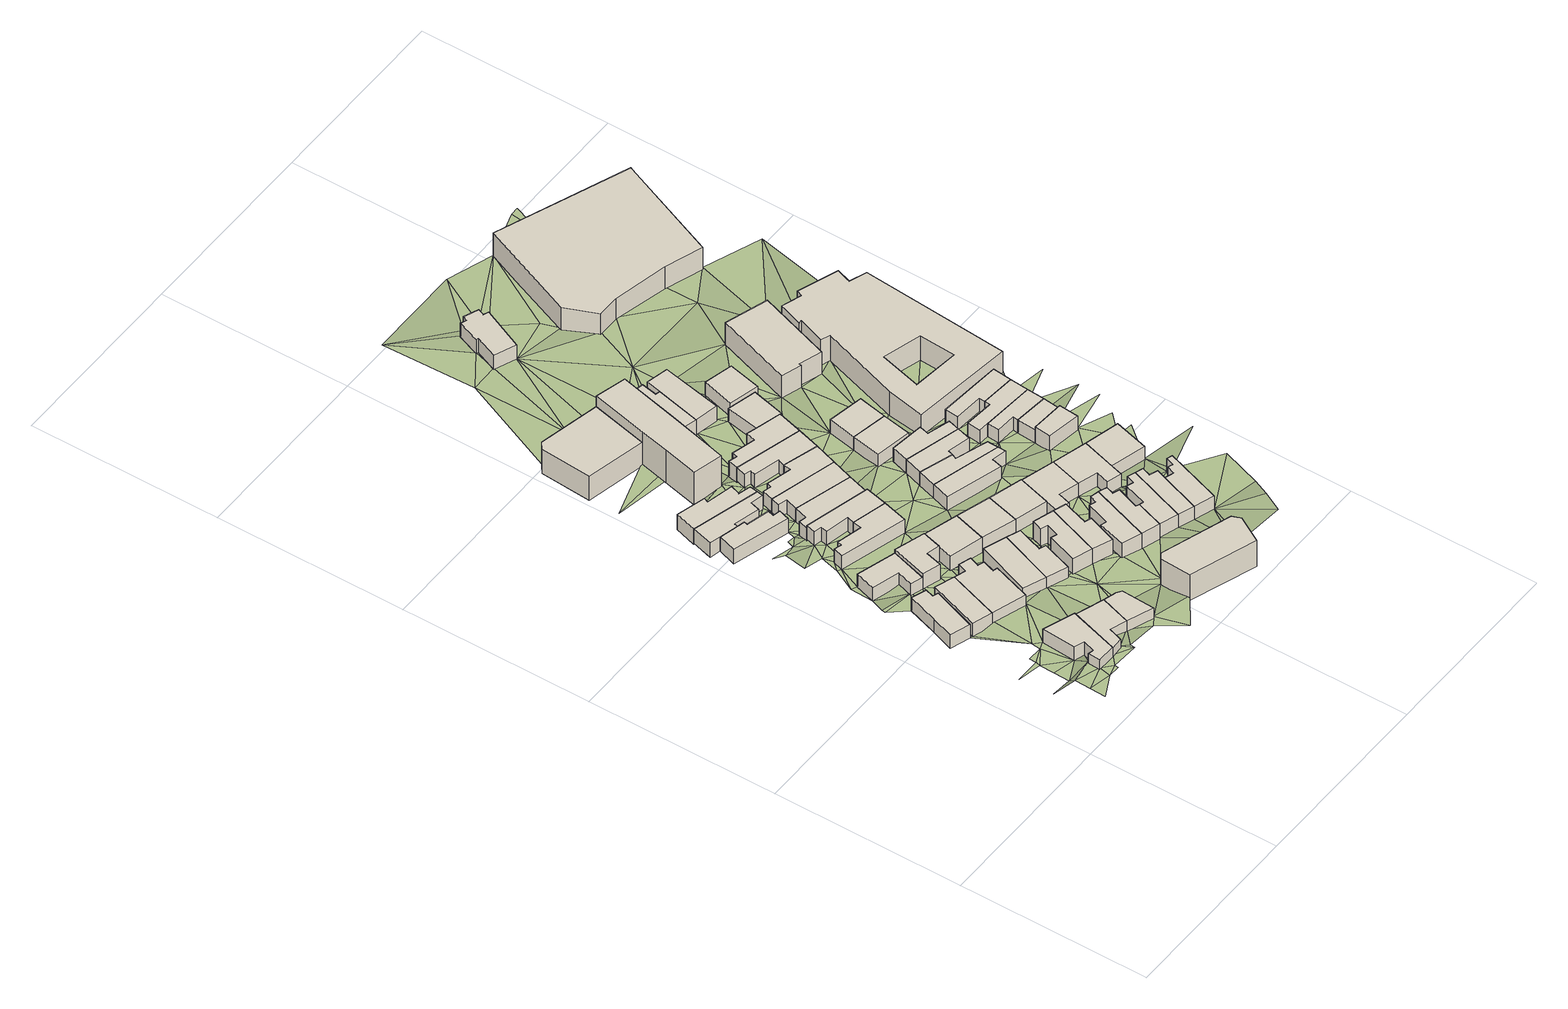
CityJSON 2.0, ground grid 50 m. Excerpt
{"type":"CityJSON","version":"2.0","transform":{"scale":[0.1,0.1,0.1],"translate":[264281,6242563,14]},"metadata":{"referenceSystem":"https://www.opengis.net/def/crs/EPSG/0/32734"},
"CityObjects":{
"building1":{"type":"Building","attributes":{"address":"Cape Town","building":"house","building:levels":"1","footprint":{"type":"Polygon"},"plus_code":"CHXJX6XC+X2X","ground_height":19.54,"building_height":4.1,"roof_height":23.64},"geometry":[{"type":"Solid","lod":"1","boundaries":[[[[0,1,2,3]],[[1,4,5,2]],[[4,6,7,5]],[[6,8,9,7]],[[8,10,11,9]],[[10,12,13,11]],[[12,0,3,13]],[[3,2,5,7,9,11,13]],[[12,10,8,6,4,1,0]]]]}]},
"building2":{"type":"Building","attributes":{"address":"12 Dundonald Street Woodstock Cape Town","building":"house","building:levels":"1","footprint":{"type":"Polygon"},"plus_code":"CJX3XXXH+XGX","ground_height":21.05,"building_height":4.1,"roof_height":25.15},"geometry":[{"type":"Solid","lod":"1","boundaries":[[[[14,15,16,17,18,19]],[[15,20,21,17,16]],[[20,22,23,21]],[[22,24,25,23]],[[24,26,27,25]],[[26,28,29,27]],[[28,30,31,29]],[[30,14,19,18,31]],[[18,17,21,23,25,27,29,31]],[[30,28,26,24,22,20,15,14]]]]}]},
"building3":{"type":"Building","attributes":{"address":"Cape Town","building":"house","building:levels":"1","footprint":{"type":"Polygon"},"plus_code":"CHXVX7X3+X2X","ground_height":19.54,"building_height":4.1,"roof_height":23.64},"geometry":[{"type":"Solid","lod":"1","boundaries":[[[[32,33,34,35]],[[33,36,37,34]],[[36,38,39,37]],[[38,32,35,39]],[[35,34,37,39]],[[38,36,33,32]]]]}]},
"building4":{"type":"Building","attributes":{"address":"14 Dundonald Street Woodstock Cape Town","building":"house","building:levels":"1","footprint":{"type":"Polygon"},"plus_code":"CJXFX3X9+XFW","ground_height":20.57,"building_height":4.1,"roof_height":24.67},"geometry":[{"type":"Solid","lod":"1","boundaries":[[[[40,41,19,16]],[[41,42,43,19]],[[42,44,45,43]],[[44,46,47,45]],[[46,48,49,47]],[[48,40,16,49]],[[16,19,43,45,47,49]],[[48,46,44,42,41,40]]]]}]},
"building5":{"type":"Building","attributes":{"address":"15 Carey Street Woodstock Cape Town","building":"house","building:levels":"1","footprint":{"type":"Polygon"},"plus_code":"CHXRXXX3+XQX","ground_height":18.37,"building_height":4.1,"roof_height":22.47},"geometry":[{"type":"Solid","lod":"1","boundaries":[[[[50,51,52,53]],[[51,54,55,52]],[[54,56,57,55]],[[56,58,59,57]],[[58,60,61,59]],[[60,50,53,61]],[[53,52,55,57,59,61]],[[60,58,56,54,51,50]]]]}]},
"building6":{"type":"Building","attributes":{"address":"Cape Town","building":"house","building:levels":"1","footprint":{"type":"Polygon"},"plus_code":"CJX5XJXW+XRR","ground_height":19.54,"building_height":4.1,"roof_height":23.64},"geometry":[{"type":"Solid","lod":"1","boundaries":[[[[62,63,35,34]],[[63,64,65,35]],[[64,66,67,65]],[[66,68,69,67]],[[68,70,71,69]],[[70,72,73,71]],[[72,74,75,73]],[[74,76,77,75]],[[76,78,79,77]],[[78,62,34,79]],[[34,35,65,67,69,71,73,75,77,79]],[[78,76,74,72,70,68,66,64,63,62]]]]}]},
"building7":{"type":"Building","attributes":{"address":"16 Dundonald Street Woodstock Cape Town","building":"house","building:levels":"1","footprint":{"type":"Polygon"},"plus_code":"CJXQXJXP+XGX","ground_height":20.57,"building_height":4.1,"roof_height":24.67},"geometry":[{"type":"Solid","lod":"1","boundaries":[[[[48,46,47,49]],[[46,80,81,47]],[[80,82,83,81]],[[82,84,85,83]],[[84,48,49,85]],[[49,47,81,83,85]],[[84,82,80,46,48]]]]}]},
"building8":{"type":"Building","attributes":{"address":"7 Mountain Road Woodstock Cape Town","building":"house","building:levels":"1","footprint":{"type":"Polygon"},"plus_code":"CHXFXRX2+XVX","ground_height":17.47,"building_height":4.1,"roof_height":21.57},"geometry":[{"type":"Solid","lod":"1","boundaries":[[[[86,87,88,89]],[[87,90,91,88]],[[90,92,93,91]],[[92,94,95,93]],[[94,96,97,95]],[[96,98,99,97]],[[98,100,101,99]],[[100,102,103,101]],[[102,86,89,103]],[[89,88,91,93,95,97,99,101,103]],[[102,100,98,96,94,92,90,87,86]]]]}]},
"building9":{"type":"Building","attributes":{"address":"5 Mountain Road Woodstock Cape Town","building":"house","building:levels":"1","footprint":{"type":"Polygon"},"plus_code":"CHX8XXXF+XXR","ground_height":17.47,"building_height":4.1,"roof_height":21.57},"geometry":[{"type":"Solid","lod":"1","boundaries":[[[[100,104,105,101]],[[104,106,107,105]],[[106,108,109,107]],[[108,110,111,109]],[[110,112,113,111]],[[112,114,115,113]],[[114,116,117,115]],[[116,102,103,117]],[[102,100,101,103]],[[101,105,107,109,111,113,115,117,103]],[[102,116,114,112,110,108,106,104,100]]]]}]},
"building10":{"type":"Building","attributes":{"address":"13 Carey Street Woodstock Cape Town","building":"house","building:levels":"1","footprint":{"type":"Polygon"},"plus_code":"CJX6XCXR+XGV","ground_height":19.54,"building_height":4.1,"roof_height":23.64},"geometry":[{"type":"Solid","lod":"1","boundaries":[[[[118,119,120,121,122,123]],[[119,124,61,125,121,120]],[[124,126,127,128,125,61]],[[126,129,130,128,127]],[[129,131,132,130]],[[131,118,123,122,132]],[[122,121,125,128,130,132]],[[131,129,126,124,119,118]]]]}]},
"building11":{"type":"Building","attributes":{"address":"3 Mountain Road Woodstock Cape Town","building":"house","building:levels":"1","footprint":{"type":"Polygon"},"plus_code":"CHXGXQX4+X2V","ground_height":17.47,"building_height":4.1,"roof_height":21.57},"geometry":[{"type":"Solid","lod":"1","boundaries":[[[[133,134,113,115]],[[134,135,136,113]],[[135,137,138,136]],[[137,139,140,138]],[[139,141,142,140]],[[141,143,144,142]],[[143,145,146,144]],[[145,133,115,146]],[[115,113,136,138,140,142,144,146]],[[145,143,141,139,137,135,134,133]]]]}]},
"building12":{"type":"Building","attributes":{"address":"18 Rhodesia Square Woodstock Cape Town","building":"house","building:levels":"1","footprint":{"type":"Polygon"},"plus_code":"CJX9X7X7+XMR","ground_height":18.37,"building_height":4.1,"roof_height":22.47},"geometry":[{"type":"Solid","lod":"1","boundaries":[[[[147,148,149,150]],[[148,151,152,149]],[[151,153,154,152]],[[153,155,156,154]],[[155,157,158,156]],[[157,159,160,158]],[[159,161,162,160]],[[161,147,150,162]],[[150,149,152,154,156,158,160,162]],[[161,159,157,155,153,151,148,147]]]]}]},
"building13":{"type":"Building","attributes":{"address":"Dundonald Street Woodstock Cape Town","building":"house","building:levels":"1","footprint":{"type":"Polygon"},"plus_code":"CJXMX9X6+XXR","ground_height":19.34,"building_height":4.1,"roof_height":23.44},"geometry":[{"type":"Solid","lod":"1","boundaries":[[[[163,164,165,166]],[[164,167,168,165]],[[167,169,170,168]],[[169,163,166,170]],[[166,165,168,170]],[[169,167,164,163]]]]}]},
"building14":{"type":"Building","attributes":{"address":"11 Carey Street Woodstock Cape Town","building":"house","building:levels":"1","footprint":{"type":"Polygon"},"plus_code":"CJXJX4XW+X3W","ground_height":19.34,"building_height":4.1,"roof_height":23.44},"geometry":[{"type":"Solid","lod":"1","boundaries":[[[[171,118,123,172]],[[118,131,173,123]],[[131,174,175,173]],[[174,176,177,175]],[[176,171,172,177]],[[172,123,173,175,177]],[[176,174,131,118,171]]]]}]},
"building15":{"type":"Building","attributes":{"address":"16 Rhodesia Square Woodstock Cape Town","building":"house","building:levels":"1","footprint":{"type":"Polygon"},"plus_code":"CJX9XQXG+XWW","ground_height":18.37,"building_height":4.1,"roof_height":22.47},"geometry":[{"type":"Solid","lod":"1","boundaries":[[[[178,179,180,181,182,183]],[[179,184,185,181,180]],[[184,186,187,185]],[[186,188,189,187]],[[188,190,191,189]],[[190,148,149,191]],[[148,147,150,149]],[[147,178,183,182,150]],[[182,181,185,187,189,191,149,150]],[[147,148,190,188,186,184,179,178]]]]}]},
"building16":{"type":"Building","attributes":{"address":"Dundonald Street Woodstock Cape Town","building":"house","building:levels":"1","footprint":{"type":"Polygon"},"plus_code":"CJXWXCX9+XMR","ground_height":19.34,"building_height":4.1,"roof_height":23.44},"geometry":[{"type":"Solid","lod":"1","boundaries":[[[[169,192,193,170]],[[192,194,195,193]],[[194,196,197,195]],[[196,198,199,197]],[[198,163,166,199]],[[163,169,170,166]],[[170,193,195,197,199,166]],[[163,198,196,194,192,169]]]]}]},
"building17":{"type":"Building","attributes":{"address":"14 Rhodesia Square Woodstock Cape Town","building":"house","building:levels":"1","footprint":{"type":"Polygon"},"plus_code":"CJX8XJXV+X9X","ground_height":17.47,"building_height":4.1,"roof_height":21.57},"geometry":[{"type":"Solid","lod":"1","boundaries":[[[[200,201,202,203]],[[201,204,205,202]],[[204,206,207,205]],[[206,208,180,207]],[[208,209,183,180]],[[209,200,203,183]],[[203,202,205,207,180,183]],[[209,208,206,204,201,200]]]]}]},
"building18":{"type":"Building","attributes":{"address":"184 Victoria Road Woodstock 7915 Cape Town","building":"apartments","building:levels":"2","footprint":{"type":"Polygon"},"plus_code":"CHXGXPXM+X6R","ground_height":16.35,"building_height":6.9,"roof_height":23.25},"geometry":[{"type":"Solid","lod":"1","boundaries":[[[[210,211,212,213]],[[211,214,215,212]],[[214,216,217,215]],[[216,218,219,217]],[[218,210,213,219]],[[213,212,215,217,219]],[[218,216,214,211,210]]]]}]},
"building19":{"type":"Building","attributes":{"address":"12 Rhodesia Square Woodstock Cape Town","building":"house","building:levels":"1","footprint":{"type":"Polygon"},"plus_code":"CJXFXCXF+XJV","ground_height":17.53,"building_height":4.1,"roof_height":21.63},"geometry":[{"type":"Solid","lod":"1","boundaries":[[[[200,220,221,203]],[[220,222,223,221]],[[222,224,225,223]],[[224,226,227,225]],[[226,201,202,227]],[[201,200,203,202]],[[203,221,223,225,227,202]],[[201,226,224,222,220,200]]]]}]},
"building20":{"type":"Building","attributes":{"address":"17 Dundonald Street Woodstock Cape Town","building":"house","building:levels":"1","footprint":{"type":"Polygon"},"plus_code":"CMX6XMXX+XPW","ground_height":20.57,"building_height":4.1,"roof_height":24.67},"geometry":[{"type":"Solid","lod":"1","boundaries":[[[[228,229,230,231]],[[229,232,233,230]],[[232,234,235,233]],[[234,236,237,235]],[[236,238,239,237]],[[238,240,241,239]],[[240,242,243,241]],[[242,228,231,243]],[[231,230,233,235,237,239,241,243]],[[242,240,238,236,234,232,229,228]]]]}]},
"building21":{"type":"Building","attributes":{"address":"9 Carey Street Woodstock Cape Town","building":"house","building:levels":"1","footprint":{"type":"Polygon"},"plus_code":"CMX3X7XR+XHW","ground_height":19.34,"building_height":4.1,"roof_height":23.44},"geometry":[{"type":"Solid","lod":"1","boundaries":[[[[244,245,172,246]],[[245,247,177,172]],[[247,248,249,177]],[[248,244,246,249]],[[246,172,177,249]],[[248,247,245,244]]]]}]},
"building22":{"type":"Building","attributes":{"address":"10 Rhodesia Square Woodstock Cape Town","building":"house","building:levels":"1","footprint":{"type":"Polygon"},"plus_code":"CJXMXVX6+XHR","ground_height":17.53,"building_height":4.1,"roof_height":21.63},"geometry":[{"type":"Solid","lod":"1","boundaries":[[[[222,220,221,223]],[[220,250,251,221]],[[250,252,253,251]],[[252,254,255,253]],[[254,256,257,255]],[[256,258,259,257]],[[258,260,261,259]],[[260,222,223,261]],[[223,221,251,253,255,257,259,261]],[[260,258,256,254,252,250,220,222]]]]}]},
"building23":{"type":"Building","attributes":{"address":"Victoria Road Woodstock 7915 Cape Town","building":"yes","building:levels":"3","footprint":{"type":"Polygon"},"plus_code":"CJX3X3X9+XGR","ground_height":16.82,"building_height":9.7,"roof_height":26.52},"geometry":[{"type":"Solid","lod":"1","boundaries":[[[[262,263,264,265,266,267]],[[263,268,219,269,265,264]],[[268,270,271,272,269,219]],[[270,273,274,275,272,271]],[[273,276,277,278,275,274]],[[276,279,280,278,277]],[[279,262,267,266,280]],[[266,265,269,272,275,278,280]],[[279,276,273,270,268,263,262]]]]}]},
"building24":{"type":"Building","attributes":{"address":"19 Dundonald Street Woodstock Cape Town","building":"house","building:levels":"1","footprint":{"type":"Polygon"},"plus_code":"CMXGX5XC+XMX","ground_height":20.57,"building_height":4.1,"roof_height":24.67},"geometry":[{"type":"Solid","lod":"1","boundaries":[[[[281,282,243,231]],[[282,283,284,243]],[[283,285,286,284]],[[285,287,288,286]],[[287,289,290,288]],[[289,281,231,290]],[[231,243,284,286,288,290]],[[289,287,285,283,282,281]]]]}]},
"building25":{"type":"Building","attributes":{"building":"semidetached_house","building:levels":"2","footprint":{"type":"Polygon"},"plus_code":"CMXWXHX9+XFX","ground_height":21.67,"building_height":6.9,"roof_height":28.57},"geometry":[{"type":"Solid","lod":"1","boundaries":[[[[291,292,293,294]],[[292,295,296,293]],[[295,297,298,296]],[[297,299,300,298]],[[299,301,302,300]],[[301,291,294,302]],[[294,293,296,298,300,302]],[[301,299,297,295,292,291]]]]}]},
"building26":{"type":"Building","attributes":{"address":"8 Rhodesia Square Woodstock Cape Town","building":"house","building:levels":"1","footprint":{"type":"Polygon"},"plus_code":"CJXPXPXJ+X8W","ground_height":17.53,"building_height":4.1,"roof_height":21.63},"geometry":[{"type":"Solid","lod":"1","boundaries":[[[[303,304,305,306]],[[304,307,308,305]],[[307,309,310,308]],[[309,311,312,310]],[[311,313,314,312]],[[313,252,253,314]],[[252,250,251,253]],[[250,303,306,251]],[[306,305,308,310,312,314,253,251]],[[250,252,313,311,309,307,304,303]]]]}]},
"building27":{"type":"Building","attributes":{"address":"21 Dundonald Street Woodstock Cape Town","building":"house","building:levels":"1","footprint":{"type":"Polygon"},"plus_code":"CMXPXRXG+X9R","ground_height":20.37,"building_height":4.1,"roof_height":24.47},"geometry":[{"type":"Solid","lod":"1","boundaries":[[[[315,316,317,318]],[[316,319,320,317]],[[319,321,322,320]],[[321,323,324,322]],[[323,325,326,324]],[[325,327,328,326]],[[327,329,330,328]],[[329,315,318,330]],[[318,317,320,322,324,326,328,330]],[[329,327,325,323,321,319,316,315]]]]}]},
"building28":{"type":"Building","attributes":{"address":"7 Carey Street Woodstock Cape Town","building":"house","building:levels":"1","footprint":{"type":"Polygon"},"plus_code":"CMXGX2X5+XFV","ground_height":19.34,"building_height":4.1,"roof_height":23.44},"geometry":[{"type":"Solid","lod":"1","boundaries":[[[[331,332,333,246,334,335]],[[332,336,249,246,333]],[[336,337,338,249]],[[337,331,335,334,338]],[[334,246,249,338]],[[337,336,332,331]]]]}]},
"building29":{"type":"Building","attributes":{"address":"6 Rhodesia Square Woodstock Cape Town","building":"house","building:levels":"1","footprint":{"type":"Polygon"},"plus_code":"CJXVX9X3+XGW","ground_height":17.53,"building_height":4.1,"roof_height":21.63},"geometry":[{"type":"Solid","lod":"1","boundaries":[[[[339,340,341,342,306]],[[340,343,344,345,342,341]],[[343,346,347,345,344]],[[346,348,349,347]],[[348,350,351,349]],[[350,352,353,351]],[[352,354,355,353]],[[354,356,305,355]],[[356,339,306,305]],[[306,342,345,347,349,351,353,355,305]],[[356,354,352,350,348,346,343,340,339]]]]}]},
"building30":{"type":"Building","attributes":{"address":"23 Dundonald Street Woodstock Cape Town","building":"house","building:levels":"1","footprint":{"type":"Polygon"},"plus_code":"CPX3X5XW+XXX","ground_height":20.37,"building_height":4.1,"roof_height":24.47},"geometry":[{"type":"Solid","lod":"1","boundaries":[[[[357,358,359,360]],[[358,361,362,359]],[[361,363,364,362]],[[363,365,366,364]],[[365,315,318,366]],[[315,329,330,318]],[[329,367,368,330]],[[367,357,360,368]],[[360,359,362,364,366,318,330,368]],[[367,329,315,365,363,361,358,357]]]]}]},
"building31":{"type":"Building","attributes":{"address":"Victoria Road Woodstock 7915 Cape Town","building":"yes","building:levels":"1","footprint":{"type":"Polygon"},"plus_code":"CJXFXGXC+XFR","ground_height":16.96,"building_height":4.1,"roof_height":21.06},"geometry":[{"type":"Solid","lod":"1","boundaries":[[[[262,279,369,267]],[[279,370,371,369]],[[370,372,373,371]],[[372,374,375,373]],[[374,376,377,375]],[[376,262,267,377]],[[267,369,371,373,375,377]],[[376,374,372,370,279,262]]]]}]},
"building32":{"type":"Building","attributes":{"address":"13 Rhodesia Square Woodstock Cape Town","building":"house","building:levels":"1","footprint":{"type":"Polygon"},"plus_code":"CMX9XQXQ+X9V","ground_height":18.31,"building_height":4.1,"roof_height":22.41},"geometry":[{"type":"Solid","lod":"1","boundaries":[[[[378,379,380,381,382]],[[379,383,384,380]],[[383,385,386,384]],[[385,387,388,386]],[[387,389,390,391,388]],[[389,378,382,381,391,390]],[[381,380,384,386,388,391]],[[389,387,385,383,379,378]]]]}]},
"building33":{"type":"Building","attributes":{"address":"5 Carey Street Woodstock Cape Town","building":"house","building:levels":"1","footprint":{"type":"Polygon"},"plus_code":"CMXWXMXP+X6V","ground_height":19.14,"building_height":4.1,"roof_height":23.24},"geometry":[{"type":"Solid","lod":"1","boundaries":[[[[392,331,335,393]],[[331,337,394,335]],[[337,395,396,394]],[[395,397,398,396]],[[397,399,400,398]],[[399,401,402,400]],[[401,392,393,402]],[[393,335,394,396,398,400,402]],[[401,399,397,395,337,331,392]]]]}]},
"building34":{"type":"Building","attributes":{"address":"11 Rhodesia Square Woodstock Cape Town","building":"house","building:levels":"1","footprint":{"type":"Polygon"},"plus_code":"CMXMX5XJ+XXV","ground_height":18.18,"building_height":4.1,"roof_height":22.28},"geometry":[{"type":"Solid","lod":"1","boundaries":[[[[378,389,390,382]],[[389,403,404,390]],[[403,405,406,404]],[[405,407,408,406]],[[407,409,410,408]],[[409,378,382,410]],[[382,390,404,406,408,410]],[[409,407,405,403,389,378]]]]}]},
"building35":{"type":"Building","attributes":{"address":"25 Dundonald Street Woodstock Cape Town","building":"house","building:levels":"1","footprint":{"type":"Polygon"},"plus_code":"CPX6XHXM+X8X","ground_height":20.37,"building_height":4.1,"roof_height":24.47},"geometry":[{"type":"Solid","lod":"1","boundaries":[[[[411,412,413,414]],[[412,415,416,413]],[[415,417,418,416]],[[417,419,420,418]],[[419,421,360,420]],[[421,422,368,360]],[[422,423,424,368]],[[423,411,414,424]],[[414,413,416,418,420,360,368,424]],[[423,422,421,419,417,415,412,411]]]]}]},
"building36":{"type":"Building","attributes":{"address":"Victoria Road Woodstock 7915 Cape Town","building":"yes","building:levels":"1","footprint":{"type":"Polygon"},"plus_code":"CJXQXWX3+X9R","ground_height":16.96,"building_height":4.1,"roof_height":21.06},"geometry":[{"type":"Solid","lod":"1","boundaries":[[[[372,370,371,373]],[[370,425,426,371]],[[425,427,428,426]],[[427,429,430,428]],[[429,372,373,430]],[[373,371,426,428,430]],[[429,427,425,370,372]]]]}]},
"building37":{"type":"Building","attributes":{"address":"9 Rhodesia Square Woodstock Cape Town","building":"house","building:levels":"1","footprint":{"type":"Polygon"},"plus_code":"CMXGX4XG+X4V","ground_height":18.31,"building_height":4.1,"roof_height":22.41},"geometry":[{"type":"Solid","lod":"1","boundaries":[[[[409,407,408,431,432,410]],[[407,433,434,431,408]],[[433,435,436,434]],[[435,437,438,436]],[[437,439,440,438]],[[439,409,410,432,440]],[[432,431,434,436,438,440]],[[439,437,435,433,407,409]]]]}]},
"building38":{"type":"Building","attributes":{"building":"house","building:levels":"1","footprint":{"type":"Polygon"},"plus_code":"CMX3X8XG+X3X","ground_height":16.96,"building_height":4.1,"roof_height":21.06},"geometry":[{"type":"Solid","lod":"1","boundaries":[[[[441,442,443,341]],[[442,444,445,443]],[[444,446,447,445]],[[446,448,344,447]],[[448,441,341,344]],[[341,443,445,447,344]],[[448,446,444,442,441]]]]}]},
"building39":{"type":"Building","attributes":{"address":"Cape Town","building":"house","building:levels":"1","footprint":{"type":"Polygon"},"plus_code":"CMXGXHXR+X4R","ground_height":17.53,"building_height":4.1,"roof_height":21.63},"geometry":[{"type":"Solid","lod":"1","boundaries":[[[[449,450,451,452]],[[450,453,454,451]],[[453,455,456,454]],[[455,449,452,456]],[[452,451,454,456]],[[455,453,450,449]]]]}]},
"building40":{"type":"Building","attributes":{"address":"27 Dundonald Street Woodstock Cape Town","building":"house","building:levels":"1","footprint":{"type":"Polygon"},"plus_code":"CPXFX8XX+XHX","ground_height":20.37,"building_height":4.1,"roof_height":24.47},"geometry":[{"type":"Solid","lod":"1","boundaries":[[[[457,458,459,460]],[[458,461,462,459]],[[461,463,464,462]],[[463,411,414,464]],[[411,423,424,414]],[[423,465,466,424]],[[465,457,460,466]],[[460,459,462,464,414,424,466]],[[465,423,411,463,461,458,457]]]]}]},
"building41":{"type":"Building","attributes":{"address":"7 Rhodesia Square Woodstock Cape Town","building":"house","building:levels":"1","footprint":{"type":"Polygon"},"plus_code":"CMXJX7X8+X9V","ground_height":18.31,"building_height":4.1,"roof_height":22.41},"geometry":[{"type":"Solid","lod":"1","boundaries":[[[[439,437,438,440]],[[437,467,468,438]],[[467,469,470,468]],[[469,471,472,470]],[[471,473,474,472]],[[473,439,440,474]],[[440,438,468,470,472,474]],[[473,471,469,467,437,439]]]]}]},
"building42":{"type":"Building","attributes":{"address":"Cape Town","building":"house","building:levels":"1","footprint":{"type":"Polygon"},"plus_code":"CMXHXXXP+XVV","ground_height":17.53,"building_height":4.1,"roof_height":21.63},"geometry":[{"type":"Solid","lod":"1","boundaries":[[[[449,455,456,452]],[[455,475,476,456]],[[475,477,478,476]],[[477,449,452,478]],[[452,456,476,478]],[[477,475,455,449]]]]}]},
"building43":{"type":"Building","attributes":{"address":"3 Carey Street Woodstock Cape Town","building":"house","building:levels":"1","footprint":{"type":"Polygon"},"plus_code":"CPX9XGX2+XRV","ground_height":19.14,"building_height":4.1,"roof_height":23.24},"geometry":[{"type":"Solid","lod":"1","boundaries":[[[[479,392,393,480]],[[392,401,402,393]],[[401,481,482,402]],[[481,483,484,482]],[[483,485,486,484]],[[485,487,488,486]],[[487,479,480,488]],[[480,393,402,482,484,486,488]],[[487,485,483,481,401,392,479]]]]}]},
"building44":{"type":"Building","attributes":{"address":"29 Dundonald Street Woodstock Cape Town","building":"house","building:levels":"1","footprint":{"type":"Polygon"},"plus_code":"CPXPX4XW+XGW","ground_height":20.37,"building_height":4.1,"roof_height":24.47},"geometry":[{"type":"Solid","lod":"1","boundaries":[[[[457,465,466,460]],[[465,489,490,466]],[[489,491,492,490]],[[491,493,494,492]],[[493,495,496,494]],[[495,497,498,496]],[[497,499,500,498]],[[499,457,460,500]],[[460,466,490,492,494,496,498,500]],[[499,497,495,493,491,489,465,457]]]]}]},
"building45":{"type":"Building","attributes":{"address":"Aberdeen Street Woodstock 7915 Cape Town","building":"yes","building:levels":"1","footprint":{"type":"Polygon"},"plus_code":"CJX9XMX2+X8W","ground_height":16,"building_height":4.1,"roof_height":20.1},"geometry":[{"type":"Solid","lod":"1","boundaries":[[[[501,502,503,504]],[[502,505,506,503]],[[505,507,508,506]],[[507,509,510,508]],[[509,511,512,510]],[[511,513,514,512]],[[513,515,516,514]],[[515,517,518,516]],[[517,519,520,518]],[[519,501,504,520]],[[504,503,506,508,510,512,514,516,518,520]],[[519,517,515,513,511,509,507,505,502,501]]]]}]},
"building46":{"type":"Building","attributes":{"building":"yes","building:levels":"1","footprint":{"type":"Polygon"},"plus_code":"CMX6XXX6+X6R","ground_height":16.96,"building_height":4.1,"roof_height":21.06},"geometry":[{"type":"Solid","lod":"1","boundaries":[[[[521,522,523,524]],[[522,525,526,523]],[[525,527,528,526]],[[527,521,524,528]],[[524,523,526,528]],[[527,525,522,521]]]]}]},
"building47":{"type":"Building","attributes":{"address":"1 Carey Street Woodstock Cape Town","building":"house","building:levels":"1","footprint":{"type":"Polygon"},"plus_code":"CPXRX9XW+XWX","ground_height":19.14,"building_height":4.1,"roof_height":23.24},"geometry":[{"type":"Solid","lod":"1","boundaries":[[[[479,487,488,480]],[[487,529,530,488]],[[529,531,532,530]],[[531,479,480,532]],[[480,488,530,532]],[[531,529,487,479]]]]}]},
"building48":{"type":"Building","attributes":{"address":"12 Altona Grove Woodstock Cape Town","building":"house","building:levels":"1","footprint":{"type":"Polygon"},"plus_code":"CPXPXWX8+XVW","ground_height":19.14,"building_height":4.1,"roof_height":23.24},"geometry":[{"type":"Solid","lod":"1","boundaries":[[[[533,534,535,536,537,538]],[[534,539,540,536,535]],[[539,541,542,540]],[[541,533,538,537,542]],[[537,536,540,542]],[[541,539,534,533]]]]}]},
"building49":{"type":"Building","attributes":{"address":"6 Altona Grove Woodstock Cape Town","building":"house","building:levels":"1","footprint":{"type":"Polygon"},"plus_code":"CPXMX6X7+XWW","ground_height":18.18,"building_height":4.1,"roof_height":22.28},"geometry":[{"type":"Solid","lod":"1","boundaries":[[[[543,544,545,546]],[[544,547,548,545]],[[547,549,550,548]],[[549,551,552,550]],[[551,553,554,552]],[[553,543,546,554]],[[546,545,548,550,552,554]],[[553,551,549,547,544,543]]]]}]},
"building50":{"type":"Building","attributes":{"address":"4 Altona Grove Woodstock Cape Town","building":"house","building:levels":"1","footprint":{"type":"Polygon"},"plus_code":"CPXJX3XQ+X6X","ground_height":18.18,"building_height":4.1,"roof_height":22.28},"geometry":[{"type":"Solid","lod":"1","boundaries":[[[[555,556,557,558]],[[556,559,560,557]],[[559,561,562,560]],[[561,563,564,562]],[[563,544,545,564]],[[544,543,546,545]],[[543,555,558,546]],[[558,557,560,562,564,545,546]],[[543,544,563,561,559,556,555]]]]}]},
"building51":{"type":"Building","attributes":{"address":"8 Altona Grove Woodstock Cape Town","building":"house","building:levels":"1","footprint":{"type":"Polygon"},"plus_code":"CPXQX8X9+XMV","ground_height":18.18,"building_height":4.1,"roof_height":22.28},"geometry":[{"type":"Solid","lod":"1","boundaries":[[[[553,551,552,554]],[[551,534,535,552]],[[534,533,538,535]],[[533,553,554,538]],[[554,552,535,538]],[[533,534,551,553]]]]}]},
"building52":{"type":"Building","attributes":{"address":"2 Altona Grove Woodstock Cape Town","building":"house","building:levels":"1","footprint":{"type":"Polygon"},"plus_code":"CPXJXMX3+XXX","ground_height":18.18,"building_height":4.1,"roof_height":22.28},"geometry":[{"type":"Solid","lod":"1","boundaries":[[[[556,555,558,557]],[[555,565,566,558]],[[565,567,568,566]],[[567,569,570,568]],[[569,571,572,570]],[[571,556,557,572]],[[557,558,566,568,570,572]],[[571,569,567,565,555,556]]]]}]},
"building53":{"type":"Building","attributes":{"address":"194A Victoria Road Woodstock 7915 Cape Town","building":"retail","building:levels":"2","footprint":{"type":"Polygon"},"plus_code":"CPX2X4X3+XQW","ground_height":16.76,"building_height":6.9,"roof_height":23.66},"geometry":[{"type":"Solid","lod":"1","boundaries":[[[[573,574,575,576]],[[574,577,578,575]],[[577,579,580,578]],[[579,581,582,580]],[[581,583,584,582]],[[583,573,576,584]],[[576,575,578,580,582,584]],[[583,581,579,577,574,573]]]]}]},
"building54":{"type":"Building","attributes":{"address":"196 Victoria 196 Victoria Road Woodstock Cape Town","building":"yes","building:levels":"2","footprint":{"type":"Polygon"},"plus_code":"CPXRX5X5+XHW","ground_height":17.36,"building_height":6.9,"roof_height":24.26},"geometry":[{"type":"Solid","lod":"1","boundaries":[[[[585,586,587,588]],[[586,589,590,587]],[[589,591,592,590]],[[591,593,594,592]],[[593,595,596,594]],[[595,597,598,596]],[[597,599,600,598]],[[599,601,602,600]],[[601,603,604,602]],[[603,605,606,604]],[[605,607,608,606]],[[607,609,610,608]],[[609,585,588,610]],[[611,612,613,614]],[[612,615,616,613]],[[615,617,618,616]],[[617,611,614,618]],[[588,587,590,592,594,596,598,600,602,604,606,608,610],[614,613,616,618]],[[609,607,605,603,601,599,597,595,593,591,589,586,585],[617,615,612,611]]]]}]},
"building55":{"type":"Building","attributes":{"address":"127 Victoria Road Woodstock 7915 Cape Town","building":"retail","building:levels":"2","footprint":{"type":"Polygon"},"plus_code":"CPX5XXXC+XMV","ground_height":15.33,"building_height":6.9,"roof_height":22.23},"geometry":[{"type":"Solid","lod":"1","boundaries":[[[[619,620,621,622]],[[620,623,624,621]],[[623,625,626,624]],[[625,627,628,626]],[[627,629,630,628]],[[629,631,632,630]],[[631,633,634,632]],[[633,619,622,634]],[[622,621,624,626,628,630,632,634]],[[633,631,629,627,625,623,620,619]]]]}]},
"terrain1":{"type":"TINRelief","geometry":[{"type":"CompositeSurface","lod":"1","boundaries":[[[635,636,637]],[[638,639,640]],[[641,636,639]],[[642,643,644]],[[636,645,637]],[[639,638,641]],[[646,637,22]],[[641,645,636]],[[22,644,646]],[[22,637,645]],[[647,642,644]],[[638,648,641]],[[649,642,647]],[[650,648,638]],[[644,22,647]],[[648,651,641]],[[24,22,645]],[[24,645,652]],[[22,20,647]],[[38,1,653]],[[20,653,647]],[[648,654,651]],[[655,38,653]],[[1,38,656]],[[657,651,654]],[[658,659,660]],[[1,656,4]],[[658,10,659]],[[661,653,20]],[[660,659,54]],[[38,36,656]],[[654,662,657]],[[653,661,655]],[[6,4,8]],[[8,659,10]],[[663,54,51]],[[664,657,662]],[[656,36,4]],[[8,4,36]],[[665,657,664]],[[661,20,15]],[[659,666,54]],[[667,8,36]],[[668,663,51]],[[659,8,667]],[[662,669,664]],[[670,663,668]],[[667,36,33]],[[668,51,50]],[[668,671,670]],[[672,670,671]],[[667,33,673]],[[664,669,674]],[[661,15,675]],[[676,677,678]],[[678,679,680]],[[676,672,677]],[[15,48,675]],[[672,671,681]],[[682,33,683]],[[684,66,661]],[[673,33,682]],[[681,671,685]],[[661,675,684]],[[686,687,688]],[[689,674,669]],[[678,677,679]],[[690,672,681]],[[677,672,690]],[[682,691,673]],[[673,691,692]],[[693,679,677]],[[688,694,686]],[[679,695,696]],[[697,694,688]],[[693,695,679]],[[698,677,690]],[[682,74,691]],[[66,70,68]],[[164,66,684]],[[161,668,50]],[[145,699,700]],[[701,70,74]],[[84,702,48]],[[691,703,692]],[[704,690,681]],[[674,689,705]],[[675,48,702]],[[206,695,693]],[[694,697,706]],[[707,695,206]],[[681,708,704]],[[70,66,164]],[[84,82,702]],[[691,74,164]],[[70,164,74]],[[204,707,206]],[[674,292,82]],[[709,710,706]],[[704,711,690]],[[201,707,204]],[[710,707,201]],[[702,712,675]],[[713,714,699]],[[706,710,224]],[[694,706,222]],[[118,161,50]],[[699,714,700]],[[164,247,691]],[[292,674,705]],[[715,694,716]],[[201,224,710]],[[706,224,222]],[[292,702,82]],[[717,718,719]],[[716,694,222]],[[702,720,712]],[[226,224,201]],[[700,721,722]],[[719,723,717]],[[260,716,222]],[[712,720,194]],[[714,721,700]],[[724,725,714]],[[720,702,726]],[[164,163,247]],[[727,716,260]],[[702,292,291]],[[161,118,245]],[[256,727,260]],[[725,727,256]],[[714,725,307]],[[194,720,238]],[[260,258,256]],[[247,163,728]],[[291,729,702]],[[307,721,714]],[[726,702,729]],[[719,718,723]],[[725,256,311]],[[196,194,232]],[[725,311,307]],[[728,163,198]],[[232,198,196]],[[194,238,232]],[[728,248,247]],[[304,721,307]],[[307,311,309]],[[236,234,238]],[[354,721,304]],[[232,238,234]],[[245,730,161]],[[731,147,161]],[[198,248,728]],[[311,256,252]],[[729,732,726]],[[229,198,232]],[[733,263,734]],[[198,229,248]],[[729,291,735]],[[256,254,252]],[[354,736,721]],[[730,731,161]],[[147,731,178]],[[733,734,737]],[[252,313,311]],[[354,738,350]],[[732,729,739]],[[245,244,730]],[[354,350,736]],[[735,291,422]],[[248,229,740]],[[741,732,739]],[[228,740,229]],[[731,730,742]],[[739,743,741]],[[744,422,291]],[[178,745,200]],[[731,746,178]],[[747,736,350]],[[748,741,321]],[[228,289,749]],[[228,749,740]],[[741,743,321]],[[742,750,731]],[[751,752,350]],[[289,748,321]],[[350,752,747]],[[745,220,200]],[[289,397,749]],[[746,745,178]],[[746,731,750]],[[753,730,244]],[[321,397,289]],[[754,737,734]],[[513,734,263]],[[220,755,250]],[[397,321,316]],[[316,321,319]],[[744,423,422]],[[755,220,756]],[[753,244,331]],[[745,756,220]],[[747,752,446]],[[303,250,755]],[[448,446,752]],[[399,397,401]],[[397,316,401]],[[757,745,746]],[[513,263,262]],[[754,734,513]],[[465,423,744]],[[421,758,759]],[[316,315,401]],[[446,760,747]],[[419,417,421]],[[489,744,761]],[[303,755,762]],[[754,763,737]],[[737,763,764]],[[758,365,765]],[[758,421,417]],[[756,762,755]],[[757,766,745]],[[483,315,365]],[[483,401,315]],[[465,744,489]],[[767,768,303]],[[374,372,429]],[[760,446,525]],[[365,758,483]],[[392,753,331]],[[429,376,374]],[[303,762,767]],[[758,417,483]],[[483,481,401]],[[407,405,435]],[[376,769,262]],[[753,387,385]],[[760,525,522]],[[483,417,412]],[[489,761,770]],[[412,417,415]],[[754,771,763]],[[525,446,444]],[[433,407,435]],[[766,757,471]],[[387,753,392]],[[769,513,262]],[[772,764,763]],[[485,483,412]],[[769,376,429]],[[435,405,403]],[[760,522,427]],[[412,411,485]],[[767,762,773]],[[444,527,525]],[[501,764,772]],[[429,427,769]],[[444,767,773]],[[485,411,463]],[[766,471,774]],[[471,469,774]],[[463,487,485]],[[766,774,455]],[[461,458,463]],[[775,387,392]],[[389,387,547]],[[563,435,403]],[[776,489,770]],[[774,469,467]],[[547,403,389]],[[458,457,497]],[[499,497,457]],[[437,435,563]],[[444,773,527]],[[501,772,502]],[[522,521,427]],[[563,403,547]],[[463,458,777]],[[773,762,577]],[[392,479,775]],[[561,437,563]],[[774,778,455]],[[577,762,475]],[[777,458,497]],[[534,547,387]],[[487,463,779]],[[467,437,569]],[[387,775,534]],[[489,776,780]],[[561,569,437]],[[527,773,521]],[[774,467,567]],[[778,475,455]],[[781,513,769]],[[777,497,495]],[[544,563,547]],[[764,501,782]],[[783,515,513]],[[779,463,777]],[[567,467,569]],[[519,517,515]],[[513,784,783]],[[785,489,786]],[[573,769,427]],[[784,513,781]],[[551,547,534]],[[779,777,785]],[[489,780,786]],[[561,556,569]],[[549,547,551]],[[573,427,521]],[[787,775,479]],[[521,773,573]],[[501,519,782]],[[475,581,577]],[[556,561,559]],[[571,569,556]],[[778,788,475]],[[774,567,789]],[[577,581,579]],[[781,769,790]],[[479,791,787]],[[779,785,792]],[[581,475,788]],[[519,515,793]],[[794,791,779]],[[793,515,783]],[[573,795,769]],[[796,787,791]],[[790,769,795]],[[793,783,784]],[[797,581,788]],[[789,798,774]],[[581,797,799]],[[800,801,802]],[[793,782,519]],[[803,804,787]],[[800,805,801]],[[799,797,806]],[[804,807,808]],[[799,583,581]],[[808,807,809]],[[810,809,811]],[[810,798,789]],[[573,583,795]],[[799,812,583]],[[795,813,790]],[[583,812,814]],[[815,814,812]],[[795,583,816]],[[813,795,816]],[[814,817,583]],[[793,818,819]],[[816,583,817]],[[814,585,817]],[[793,623,818]],[[820,819,818]],[[818,623,821]]]}]}
},
"vertices":[
[56,417,55],[108,400,55],[108,400,96],[56,417,96],[148,514,55],[148,514,96],[134,519,55],[134,519,96],[141,541,55],[141,541,96],[103,554,55],[103,554,96],[77,476,55],[77,476,96],
[218,93,70],[257,223,70],[257,223,107],[257,223,111],[218,93,111],[218,93,107],[176,252,70],[176,252,111],[170,163,70],[170,163,111],[196,154,70],[196,154,111],[185,123,70],[185,123,111],[171,126,70],[171,126,111],[169,94,70],[169,94,111],
[166,381,55],[210,514,55],[210,514,96],[166,381,96],[160,531,55],[160,531,96],[115,397,55],[115,397,96],
[257,223,66],[218,93,66],[252,95,66],[252,95,107],[264,132,66],[264,132,107],[307,117,66],[307,117,107],[332,197,66],[332,197,107],
[205,670,44],[104,700,44],[104,700,85],[205,670,85],[88,648,44],[88,648,85],[159,627,44],[159,627,85],[146,586,44],[146,586,85],[177,576,44],[177,576,85],
[210,514,53],[166,381,53],[254,352,53],[254,352,96],[287,452,53],[287,452,96],[275,455,53],[275,455,96],[286,487,53],[286,487,96],[270,492,53],[270,492,96],[279,518,53],[279,518,96],[247,528,53],[247,528,96],[239,504,53],[239,504,96],
[374,92,66],[374,92,107],[378,179,66],[378,179,107],[366,187,66],[366,187,107],
[17,972,32],[165,929,32],[165,929,76],[17,972,76],[174,958,32],[174,958,76],[154,962,32],[154,962,76],[159,978,32],[159,978,76],[99,993,32],[99,993,76],[101,1002,32],[101,1002,76],[81,1007,32],[81,1007,76],[32,1019,32],[32,1019,76],
[84,1016,32],[84,1016,76],[151,999,32],[151,999,76],[159,1024,32],[159,1024,76],[192,1016,32],[192,1016,76],[195,1033,32],[195,1033,76],[19,1081,32],[19,1081,76],[4,1026,32],[4,1026,76],
[283,646,43],[205,670,43],[205,670,94],[205,670,96],[283,646,96],[283,646,94],[177,576,43],[177,576,96],[224,561,43],[224,561,85],[224,561,96],[235,604,43],[235,604,96],[269,596,43],[269,596,96],
[19,1081,28],[195,1033,28],[198,1055,28],[198,1055,76],[167,1063,28],[167,1063,76],[176,1089,28],[176,1089,76],[106,1105,28],[106,1105,76],[111,1117,28],[111,1117,76],[36,1137,28],[36,1137,76],
[320,777,43],[230,800,43],[230,800,85],[320,777,85],[226,777,43],[226,777,85],[161,793,43],[161,793,85],[158,781,43],[158,781,85],[138,787,43],[138,787,85],[130,760,43],[130,760,85],[303,712,43],[303,712,85],
[379,492,53],[320,513,53],[320,513,94],[379,492,94],[268,370,53],[268,370,94],[327,348,53],[327,348,94],
[371,620,43],[371,620,94],[269,596,94],[259,559,43],[259,559,94],[347,535,43],[347,535,94],
[333,834,43],[163,878,43],[163,878,76],[163,878,85],[333,834,85],[333,834,76],[156,853,43],[156,853,85],[177,848,43],[177,848,85],[173,831,43],[173,831,85],[236,819,43],[236,819,85],
[381,327,53],[381,327,94],[408,406,53],[408,406,94],[391,412,53],[391,412,94],[414,479,53],[414,479,94],
[350,892,35],[200,934,35],[200,934,76],[350,892,76],[190,900,35],[190,900,76],[171,904,35],[171,904,76],[163,878,35],[333,834,35],
[195,1467,18],[36,1502,18],[36,1502,92],[195,1467,92],[17,1487,18],[17,1487,92],[8,1354,18],[8,1354,92],[162,1320,18],[162,1320,92],
[368,948,35],[368,948,76],[194,994,35],[194,994,76],[187,972,35],[187,972,76],[210,965,35],[210,965,76],
[495,447,53],[442,464,53],[442,464,107],[495,447,107],[433,437,53],[433,437,107],[450,431,53],[450,431,107],[439,398,53],[439,398,107],[423,404,53],[423,404,107],[396,325,53],[396,325,107],[447,308,53],[447,308,107],
[458,593,53],[371,620,53],[458,593,94],[347,535,53],[436,507,53],[436,507,94],
[387,1006,35],[387,1006,76],[297,1033,35],[297,1033,76],[293,1013,35],[293,1013,76],[228,1030,35],[228,1030,76],[224,1018,35],[224,1018,76],[203,1023,35],[203,1023,76],
[275,1446,24],[195,1467,24],[195,1467,71],[195,1467,125],[275,1446,125],[275,1446,71],[162,1320,24],[162,1320,125],[145,1245,24],[145,1245,92],[145,1245,125],[124,1153,24],[124,1153,97],[124,1153,125],[201,1134,24],[201,1134,97],[201,1134,125],[239,1292,24],[239,1292,125],
[495,447,51],[447,308,51],[497,289,51],[497,289,107],[524,365,51],[524,365,107],[507,371,51],[507,371,107],[528,436,51],[528,436,107],
[492,155,66],[476,144,66],[476,144,146],[492,155,146],[472,64,66],[472,64,146],[644,4,66],[644,4,146],[683,72,66],[683,72,146],[674,94,66],[674,94,146],
[404,1066,35],[230,1113,35],[230,1113,76],[404,1066,76],[222,1088,35],[222,1088,76],[240,1082,35],[240,1082,76],[235,1068,35],[235,1068,76],[303,1051,35],[303,1051,76],
[602,401,51],[581,406,51],[581,406,105],[602,401,105],[573,387,51],[573,387,105],[557,393,51],[557,393,105],[535,333,51],[535,333,105],[521,337,51],[521,337,105],[499,266,51],[499,266,105],[550,247,51],[550,247,105],
[545,568,51],[458,593,51],[458,593,92],[545,568,94],[545,568,92],[436,507,51],[521,483,51],[521,483,94],
[404,1066,28],[422,1131,28],[422,1131,71],[422,1131,76],[358,1148,28],[358,1148,71],[358,1148,76],[330,1156,28],[330,1156,76],[323,1131,28],[323,1131,76],[262,1147,28],[262,1147,76],[258,1133,28],[258,1133,76],[237,1139,28],[237,1139,76],[230,1113,28],
[622,304,51],[613,308,51],[613,308,105],[622,304,105],[634,366,51],[634,366,105],[617,372,51],[617,372,105],[624,393,51],[624,393,105],[597,232,51],[597,232,105],
[239,1292,71],[305,1275,24],[305,1275,71],[331,1391,24],[331,1391,71],[319,1394,24],[319,1394,71],[327,1434,24],[327,1434,71],
[429,723,42],[415,676,42],[415,676,84],[429,723,84],[429,723,83],[561,633,42],[561,633,84],[568,661,42],[568,661,84],[606,652,42],[606,652,84],[607,674,42],[607,674,83],[607,674,84],
[632,543,51],[632,543,92],[521,483,92],[512,450,51],[512,450,92],[547,440,51],[547,440,92],[557,474,51],[557,474,92],[609,459,51],[609,459,92],
[608,703,42],[608,703,83],[525,731,42],[525,731,83],[530,743,42],[530,743,83],[444,771,42],[444,771,83],
[698,369,64],[677,376,64],[677,376,105],[698,369,105],[669,354,64],[669,354,105],[652,360,64],[652,360,105],[632,301,64],[632,301,105],[622,304,64],[597,232,64],[645,216,64],[645,216,105],
[366,1262,24],[366,1262,71],[397,1418,24],[397,1418,71],[340,1431,24],[340,1431,71],
[530,743,84],[444,771,84],[534,755,42],[534,755,84],[593,742,42],[593,742,84],[603,778,42],[603,778,84],[458,817,42],[458,817,84],
[422,1131,30],[429,1130,30],[429,1130,71],[450,1218,30],[450,1218,71],[375,1237,30],[375,1237,71],[358,1148,30],
[457,957,34],[443,881,34],[443,881,76],[457,957,76],[536,865,34],[536,865,76],[549,939,34],[549,939,76],
[722,306,64],[731,331,64],[731,331,105],[722,306,105],[710,339,64],[710,339,105],[718,362,64],[718,362,105],[686,202,64],[686,202,105],
[611,808,42],[611,808,84],[553,825,42],[553,825,84],[559,850,42],[559,850,84],[472,861,42],[472,861,84],
[563,1013,34],[563,1013,76],[471,1030,34],[471,1030,76],
[721,518,51],[721,518,92],[659,443,51],[659,443,92],[649,410,51],[649,410,92],[687,399,51],[687,399,92],[696,430,51],[696,430,92],
[738,184,64],[738,184,105],[788,332,64],[788,332,105],[773,337,64],[773,337,105],[766,315,64],[766,315,105],[753,320,64],[753,320,105],[746,298,64],[746,298,105],
[282,1885,18],[277,1873,18],[277,1873,61],[282,1885,61],[262,1879,18],[262,1879,61],[239,1821,18],[239,1821,61],[245,1819,18],[245,1819,61],[221,1761,18],[221,1761,61],[277,1738,18],[277,1738,61],[326,1848,18],[326,1848,61],[313,1853,18],[313,1853,61],[320,1870,18],[320,1870,61],
[487,1308,30],[413,1326,30],[413,1326,71],[487,1308,71],[390,1243,30],[390,1243,71],[468,1223,30],[468,1223,71],
[787,406,51],[787,406,92],[811,495,51],[811,495,92],
[784,632,42],[698,638,42],[698,638,83],[698,638,92],[784,632,92],[784,632,83],[694,596,42],[694,596,92],[780,581,42],[780,581,92],
[792,724,42],[655,735,42],[655,735,83],[792,724,83],[652,703,42],[652,703,83],[703,701,42],[703,701,83],[702,687,42],[702,687,83],[789,678,42],[789,678,83],
[796,772,42],[707,780,42],[707,780,83],[796,772,83],[705,765,42],[705,765,83],[630,772,42],[630,772,83],[626,737,42],[626,737,83],
[801,822,42],[801,822,83],[636,836,42],[636,836,83],[633,801,42],[633,801,83],[708,795,42],[708,795,83],
[569,1381,28],[504,1184,28],[504,1184,97],[569,1381,97],[555,1167,28],[555,1167,97],[557,1174,28],[557,1174,97],[616,1155,28],[616,1155,97],[679,1345,28],[679,1345,97],
[839,1267,24],[735,1304,24],[735,1304,103],[839,1267,103],[728,1289,24],[728,1289,103],[678,1306,24],[678,1306,103],[655,1243,24],[655,1243,103],[665,1244,24],[665,1244,103],[640,1174,24],[640,1174,103],[664,1165,24],[664,1165,103],[595,959,24],[595,959,103],[576,859,24],[576,859,103],[841,825,24],[841,825,103],[871,1212,24],[871,1212,103],[826,1228,24],[826,1228,103],[648,921,24],[677,1030,24],[677,1030,103],[648,921,103],[776,1002,24],[776,1002,103],[771,907,24],[771,907,103],
[744,1564,9],[849,1818,9],[849,1818,82],[744,1564,82],[857,1837,9],[857,1837,82],[517,1969,9],[517,1969,82],[411,1714,9],[411,1714,82],[446,1630,9],[446,1630,82],[503,1630,9],[503,1630,82],[646,1598,9],[646,1598,82],
[44,130,87],[106,116,87],[110,135,70],[163,62,87],[105,74,87],[103,32,87],[169,94,87],[116,227,70],[52,228,70],[113,216,70],[171,126,87],[112,176,70],[156,244,70],[194,71,87],[117,246,70],[193,61,87],[218,93,87],[185,123,87],[158,268,70],[265,67,87],[166,381,70],[148,510,55],[252,95,87],[65,598,55],[146,586,55],[66,607,55],[254,352,70],[266,80,87],[90,707,44],[307,117,80],[264,132,87],[159,627,55],[177,576,55],[130,760,44],[349,76,80],[119,765,44],[138,787,44],[133,815,44],[224,561,55],[374,92,80],[327,348,66],[85,828,44],[156,853,44],[102,891,35],[133,893,35],[76,908,35],[161,793,44],[247,528,55],[239,504,55],[268,370,70],[158,781,44],[84,1016,35],[81,1007,35],[101,1002,35],[397,10,80],[173,831,44],[259,559,55],[235,604,55],[163,878,44],[151,999,35],[158,908,35],[139,911,35],[99,993,35],[177,848,44],[111,1117,35],[119,1130,35],[270,492,55],[397,260,66],[269,596,55],[230,800,44],[472,64,80],[159,978,35],[165,929,35],[226,777,44],[154,962,35],[174,958,35],[236,819,44],[381,327,66],[106,1105,35],[176,1089,35],[159,1024,35],[192,1016,35],[7,1273,24],[145,1245,28],[148,1265,28],[396,325,66],[201,1134,35],[124,1153,28],[162,1320,28],[167,1063,35],[198,1055,35],[447,308,66],[195,1033,35],[397,510,53],[499,266,66],[415,676,43],[397,755,43],[497,289,66],[36,1502,24],[148,1510,24],[550,247,64],[239,1292,28],[148,1760,20],[258,1133,35],[521,337,66],[521,483,53],[524,365,64],[429,723,43],[535,333,64],[674,94,77],[443,881,43],[458,817,43],[305,1275,30],[507,371,66],[512,450,53],[444,771,43],[323,1131,35],[330,1156,30],[561,633,51],[221,1761,20],[397,1005,35],[457,957,35],[472,861,43],[634,366,64],[613,308,64],[366,1262,30],[683,72,77],[471,1030,35],[239,1821,20],[148,2010,11],[617,372,64],[536,865,42],[429,1130,35],[422,1131,35],[397,1510,24],[808,61,76],[245,1819,20],[262,1879,20],[504,1184,30],[576,859,42],[694,596,51],[834,111,76],[773,337,65],[595,959,34],[787,406,54],[860,158,65],[446,1630,24],[397,2010,11],[397,1760,18],[411,1714,18],[788,332,65],[895,260,65],[780,581,54],[664,1165,28],[801,822,43],[503,1630,24],[811,495,54],[920,370,65],[517,1969,11],[856,490,54],[646,1510,20],[862,545,54],[640,1174,28],[841,825,43],[655,1243,28],[648,921,34],[776,1002,33],[677,1030,34],[894,601,54],[784,632,54],[771,907,33],[665,1244,28],[902,663,43],[789,678,43],[792,724,43],[796,772,43],[895,755,43],[678,1306,28],[646,1598,20],[735,1304,28],[728,1289,28],[744,1564,20],[895,1510,16],[637,1928,9],[646,2010,9],[668,2011,9],[859,1842,9]
]}
